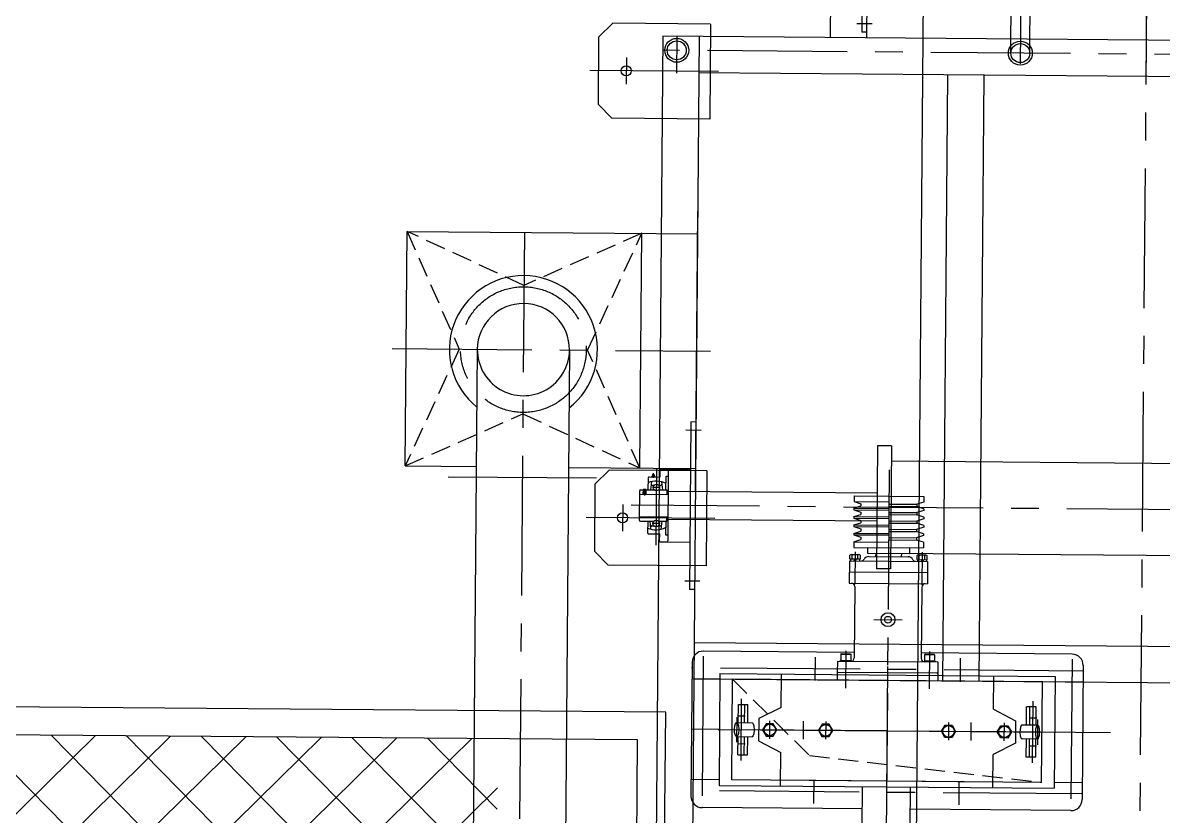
# Model space of a CAD drawing. Header units: millimetres. Extents: x 10462777 to 22643323, y 453826 to 1389191.
# Drawn here: x 11228202 to 11230243, y 606252 to 607672 of the extents above; entities that cross this region are included whole.
import ezdxf

# ---------------------------------------------------------------- set-up
doc = ezdxf.new("R2010")
doc.units = ezdxf.units.MM
doc.header["$LTSCALE"] = 200
doc.header["$MEASUREMENT"] = 0
doc.linetypes.add('CENTER', pattern=[2, 1.25, -0.25, 0.25, -0.25])
doc.linetypes.add('HIDDEN_KS1', pattern=[0.26, 0.18, -0.08])
doc.layers.get('0').update_dxf_attribs({"linetype": 'CONTINUOUS'})
for name, color, linetype in [('1', 1, 'CENTER'), ('2', 2, 'CONTINUOUS'), ('3', 3, 'HIDDEN_KS1'), ('4', 4, 'CONTINUOUS'), ('panel', 4, 'CONTINUOUS')]:
    doc.layers.add(name, color=color, linetype=linetype)

# ---------------------------------------------------------------- blocks, each defined once
blk = doc.blocks.new('shot mc')
at = {"color": 2}
blk.add_line((13134439.1, -239345.8), (13134357.8, -249258.9), dxfattribs=at)
for p, q in [((13134248.1, -242515), (13134272.7, -239515.1)), ((13134313.1, -242515.6), (13134336.7, -239640.7)), ((13133833.1, -242514.1), (13133858.3, -242489.3)), ((13134033.3, -242490.8), (13133858.3, -242489.3)), ((13134033.3, -242490.8), (13134031.9, -242660.8)), ((13133833.1, -242514.1), (13133832.1, -242634.1)), ((13133948.1, -242512.6), (13133915.3, -246512.4)), ((13136278, -242531.7), (13133948.1, -242512.6)), ((13134013.1, -242513.1), (13133980.3, -246513)), ((13136212.5, -242596.1), (13134012.6, -242578.1)), ((13134457.6, -242581.7), (13134448.7, -243666.7)), ((13134522.6, -242582.3), (13134513.7, -243667.2)), ((13133832.1, -242634.1), (13133856.9, -242659.3)), ((13134031.9, -242660.8), (13133856.9, -242659.3)), ((13134006.4, -243326.1), (13134010.5, -242826.1)), ((13133486.8, -243281.8), (13133490.2, -242861.8)), ((13133490.2, -242861.8), (13134010.2, -242866.1)), ((13133906.8, -243285.3), (13133910.2, -242865.3)), ((13133616, -243072.9), (13133605.8, -244314.8)), ((13133781, -243074.2), (13133770.8, -244316.2)), ((13133486.8, -243281.8), (13133614.3, -243282.9)), ((13133779.3, -243284.2), (13134006.8, -243286.1)), ((13133826.5, -243314.1), (13133851.7, -243289.3)), ((13134026.7, -243290.7), (13133851.7, -243289.3)), ((13134026.7, -243290.7), (13134025.3, -243460.7)), ((13133564.1, -243301.1), (13133829.1, -243303.2)), ((13133826.5, -243314.1), (13133825.5, -243434.1)), ((13133825.5, -243434.1), (13133850.3, -243459.3)), ((13134025.3, -243460.7), (13133850.3, -243459.3)), ((13135604.2, -243611.2), (13134004.2, -243598.1)), ((13135603.6, -243676.2), (13134003.7, -243663.1)), ((13134071.5, -243843.6), (13134073, -243663.6)), ((13134627.3, -243668.2), (13134073, -243663.6)), ((13134625.8, -243848.2), (13134627.3, -243668.2)), ((13133953.2, -243722.7), (13132253.2, -243708.7)), ((13133929.4, -246622.6), (13133953.2, -243722.7)), ((13133902.8, -243772.2), (13132302.8, -243759.1)), ((13133879.8, -246572.1), (13133902.8, -243772.2)), ((13134625.8, -243848.2), (13134071.5, -243843.6))]:
    blk.add_line(p, q)
at = {"color": 1}
for p, q in [((13133882.8, -242550.5), (13133882.4, -242598.5)), ((13134047.6, -242575.9), (13133817.6, -242574)), ((13133936.8, -243286.9), (13133935.6, -243423.4)), ((13133931.3, -243303.2), (13133931.3, -243294.6)), ((13133915.5, -243322.4), (13133915.4, -243334.4)), ((13133943.5, -243320.4), (13133929.5, -243320.3)), ((13133876.2, -243350.5), (13133875.8, -243398.5)), ((13133962.9, -243352.7), (13133894.5, -243352.2)), ((13134041, -243375.9), (13133811, -243374)), ((13133943, -243384.7), (13133929, -243384.6)), ((13134350.3, -243640.9), (13134348.4, -243870.9)), ((13134047.2, -243753.4), (13134651.5, -243758.4))]:
    blk.add_line(p, q, dxfattribs=at)
at = {"color": 3}
for p, q in [((13133942.7, -243289.6), (13133942.6, -243301.6)), ((13133944.8, -243287.6), (13133955.8, -243287.7)), ((13133957.7, -243289.7), (13133956.7, -243415.7)), ((13133921.6, -243303.4), (13133921.4, -243324.4)), ((13133923.6, -243301.4), (13133942.6, -243301.6)), ((13133927.5, -243310), (13133925.7, -243324.4)), ((13133928.4, -243301.4), (13133928.4, -243300.5)), ((13133928.6, -243300.3), (13133931.3, -243300.3)), ((13133929.8, -243300.5), (13133929.8, -243301.4)), ((13133930.5, -243296.5), (13133931.3, -243296.5)), ((13133932.1, -243296.5), (13133931.3, -243296.5)), ((13133933.9, -243300.4), (13133931.3, -243300.3)), ((13133932.7, -243300.6), (13133932.7, -243301.5)), ((13133934.1, -243301.5), (13133934.1, -243300.6)), ((13133945.7, -243310.3), (13133947.2, -243324.6)), ((13133953.7, -243324.6), (13133953.9, -243300.1)), ((13133953.9, -243300.1), (13133957.6, -243300.1)), ((13133906.2, -243326.3), (13133905.8, -243378.3)), ((13133906.2, -243332.3), (13133957.4, -243332.7)), ((13133908.3, -243324.3), (13133912.6, -243324.3)), ((13133912.6, -243323.7), (13133912.5, -243332.3)), ((13133918.4, -243323.8), (13133912.6, -243323.7)), ((13133913.2, -243323.7), (13133913.1, -243332.3)), ((13133917.8, -243332.4), (13133917.8, -243323.8)), ((13133918.4, -243332.4), (13133918.4, -243323.8)), ((13133918.4, -243324.4), (13133932.5, -243324.5)), ((13133928.4, -243316.1), (13133932.5, -243316.1)), ((13133940.4, -243324.5), (13133955.4, -243324.7)), ((13133940.5, -243316.2), (13133944.6, -243316.2)), ((13133955.4, -243324.7), (13133955.4, -243332.7)), ((13134290.1, -243357.4), (13134302.7, -243353.4)), ((13134290.3, -243335.3), (13134290.2, -243345.3)), ((13134290.2, -243345.3), (13134302.7, -243349.4)), ((13134290.2, -243345.3), (13134352.7, -243345.8)), ((13134290.3, -243335.3), (13134415.3, -243336.3)), ((13134302.7, -243349.4), (13134302.7, -243353.4)), ((13134352.7, -243349.9), (13134402.7, -243350.3)), ((13134352.7, -243353.9), (13134402.7, -243354.3)), ((13134415.2, -243346.3), (13134402.7, -243350.3)), ((13134402.7, -243350.3), (13134402.7, -243354.3)), ((13134415.1, -243358.4), (13134402.7, -243354.3)), ((13134415.3, -243336.3), (13134415.2, -243346.3)), ((13133905.9, -243372.3), (13133957.1, -243372.7)), ((13133955, -243380.7), (13133955.1, -243372.7)), ((13134290, -243372.4), (13134302.6, -243368.4)), ((13134290, -243372.4), (13134290, -243375.3)), ((13134290, -243372.4), (13134352.5, -243372.9)), ((13134290, -243375.3), (13134302.5, -243379.4)), ((13134290, -243375.3), (13134352.5, -243375.8)), ((13134290.1, -243357.4), (13134290.1, -243360.3)), ((13134290.1, -243357.4), (13134352.6, -243357.9)), ((13134290.1, -243360.3), (13134302.6, -243364.4)), ((13134290.1, -243360.3), (13134352.6, -243360.8)), ((13134302.6, -243364.4), (13134302.6, -243368.4)), ((13134352.6, -243364.9), (13134402.6, -243365.3)), ((13134352.6, -243368.9), (13134402.6, -243369.3)), ((13134415.1, -243361.3), (13134402.6, -243365.3)), ((13134402.6, -243365.3), (13134402.6, -243369.3)), ((13134415, -243373.4), (13134402.6, -243369.3)), ((13134415, -243373.4), (13134415, -243376.3)), ((13134415.1, -243358.4), (13134415.1, -243361.3)), ((13133907.8, -243380.3), (13133932, -243380.5)), ((13133921, -243380.4), (13133920.8, -243401.4)), ((13133926.8, -243394.8), (13133925.2, -243380.4)), ((13133927.8, -243388.8), (13133932, -243388.8)), ((13133939.9, -243388.9), (13133944, -243388.9)), ((13133940, -243380.5), (13133955, -243380.7)), ((13133945, -243394.8), (13133946.8, -243380.6)), ((13133953.2, -243380.6), (13133953, -243405.2)), ((13134289.9, -243387.4), (13134302.4, -243383.4)), ((13134289.9, -243387.4), (13134289.9, -243390.3)), ((13134289.9, -243387.4), (13134352.4, -243387.9)), ((13134289.9, -243390.3), (13134302.3, -243394.4)), ((13134289.9, -243390.3), (13134352.4, -243390.8)), ((13134302.3, -243394.4), (13134302.3, -243398.4)), ((13134302.5, -243379.4), (13134302.4, -243383.4)), ((13134352.3, -243394.9), (13134402.3, -243395.3)), ((13134352.4, -243383.9), (13134402.4, -243384.3)), ((13134352.5, -243379.9), (13134402.5, -243380.3)), ((13134414.9, -243391.3), (13134402.3, -243395.3)), ((13134402.3, -243395.3), (13134402.3, -243399.3)), ((13134402.5, -243380.3), (13134402.4, -243384.3)), ((13134414.9, -243388.4), (13134402.4, -243384.3)), ((13134415, -243376.3), (13134402.5, -243380.3)), ((13134414.9, -243388.4), (13134414.9, -243391.3)), ((13133922.8, -243403.4), (13133941.8, -243403.5)), ((13133941.8, -243403.5), (13133941.7, -243415.5)), ((13133953, -243405.2), (13133956.8, -243405.2)), ((13134289.7, -243417.4), (13134302.2, -243413.4)), ((13134289.8, -243402.4), (13134302.3, -243398.4)), ((13134289.8, -243402.4), (13134289.8, -243405.3)), ((13134289.8, -243402.4), (13134352.3, -243402.9)), ((13134289.8, -243405.3), (13134302.2, -243409.4)), ((13134289.8, -243405.3), (13134352.3, -243405.8)), ((13134302.2, -243409.4), (13134302.2, -243413.4)), ((13134352.2, -243409.9), (13134402.2, -243410.3)), ((13134352.2, -243413.9), (13134402.2, -243414.3)), ((13134352.3, -243398.9), (13134402.3, -243399.3)), ((13134414.7, -243406.3), (13134402.2, -243410.3)), ((13134402.2, -243410.3), (13134402.2, -243414.3)), ((13134414.7, -243418.4), (13134402.2, -243414.3)), ((13134414.8, -243403.4), (13134402.3, -243399.3)), ((13134414.8, -243403.4), (13134414.7, -243406.3)), ((13133943.7, -243417.6), (13133954.7, -243417.7)), ((13134289.7, -243417.4), (13134289.6, -243427.4)), ((13134289.6, -243427.4), (13134414.6, -243428.4)), ((13134289.7, -243417.4), (13134352.2, -243417.9)), ((13134414.7, -243418.4), (13134414.6, -243428.4)), ((13134281.9, -243451.3), (13134281.5, -243491.3)), ((13134281.9, -243451.3), (13134421.9, -243452.5)), ((13134282.6, -243448.3), (13134282.7, -243441.5)), ((13134301.2, -243448.5), (13134282.6, -243448.3)), ((13134284.7, -243440.4), (13134299.3, -243440.5)), ((13134287, -243448.4), (13134287.1, -243441.5)), ((13134292.4, -243448.4), (13134290, -243451.4)), ((13134294, -243448.4), (13134291.6, -243451.4)), ((13134296.8, -243448.5), (13134296.9, -243441.6)), ((13134301.2, -243441.6), (13134301.2, -243448.5)), ((13134316.9, -243443.8), (13134386.9, -243444.3)), ((13134329, -243437.7), (13134328.9, -243443.9)), ((13134375, -243438.1), (13134374.9, -243444.3)), ((13134402.7, -243442.5), (13134402.6, -243449.3)), ((13134402.6, -243449.3), (13134421.2, -243449.5)), ((13134419.3, -243441.5), (13134404.7, -243441.3)), ((13134407, -243449.4), (13134407.1, -243442.5)), ((13134409.8, -243449.4), (13134412.1, -243452.4)), ((13134411.3, -243449.4), (13134413.7, -243452.4)), ((13134416.8, -243449.4), (13134416.9, -243442.6)), ((13134421.2, -243449.5), (13134421.2, -243442.6)), ((13134421.9, -243452.5), (13134421.5, -243492.5)), ((13134281.7, -243471.3), (13134421.7, -243472.5)), ((13134281.5, -243491.3), (13134421.5, -243492.5)), ((13134291.5, -243497.4), (13134290.5, -243625.4)), ((13134411.5, -243498.4), (13134410.4, -243626.4)), ((13134290.5, -243615.4), (13134020.5, -243613.2)), ((13134680.5, -243618.6), (13134410.5, -243616.4)), ((13134000.4, -243633), (13133998.4, -243873)), ((13134260.4, -243631.2), (13134260.2, -243651.2)), ((13134260.4, -243631.2), (13134440.4, -243632.6)), ((13134274, -243629.7), (13134275.6, -243631.3)), ((13134275, -243629.7), (13134276.6, -243631.3)), ((13134425.8, -243630.9), (13134424.2, -243632.5)), ((13134426.8, -243631), (13134425.2, -243632.5)), ((13134440.4, -243632.6), (13134440.2, -243652.6)), ((13134700.4, -243638.8), (13134698.4, -243878.8)), ((13134050.2, -243653.4), (13134048.6, -243853.4)), ((13134050.2, -243653.4), (13134650.2, -243658.4)), ((13134159.7, -243713.9), (13134160.2, -243654.3)), ((13134260.2, -243652.2), (13134260.1, -243665.2)), ((13134440.2, -243652.6), (13134260.2, -243651.2)), ((13134261.2, -243651.2), (13134260.2, -243652.2)), ((13134439.2, -243652.6), (13134440.2, -243653.6)), ((13134440.2, -243653.6), (13134440.1, -243666.6)), ((13134539.7, -243717), (13134540.2, -243657.5)), ((13134650.2, -243658.4), (13134648.6, -243858.4)), ((13134050.1, -243663.4), (13134000.1, -243663)), ((13134540.1, -243667.5), (13134160.1, -243664.3)), ((13134700.1, -243668.8), (13134650.1, -243668.4)), ((13134083, -243741.2), (13134083.2, -243708.7)), ((13134083.2, -243708.7), (13134100.3, -243708.9)), ((13134094.4, -243741.3), (13134094.6, -243708.8)), ((13134100.1, -243741.4), (13134100.3, -243708.9)), ((13134159.7, -243713.9), (13134119.6, -243734)), ((13134539.7, -243717), (13134579.5, -243737.8)), ((13134598.9, -243745.4), (13134599.2, -243712.9)), ((13134616.3, -243713.1), (13134599.2, -243712.9)), ((13134604.6, -243745.5), (13134604.9, -243713)), ((13134616, -243745.6), (13134616.3, -243713.1)), ((13134080.2, -243741.2), (13134107.9, -243741.4)), ((13134119.6, -243734), (13134119.2, -243774)), ((13134579.5, -243737.8), (13134579.2, -243777.8)), ((13134618.8, -243745.6), (13134591.1, -243745.4)), ((13134080, -243766.2), (13134107.7, -243766.4)), ((13134082.5, -243798.7), (13134082.8, -243766.2)), ((13134093.9, -243798.8), (13134094.1, -243766.3)), ((13134099.6, -243798.9), (13134099.9, -243766.4)), ((13134119.2, -243774), (13134159.1, -243794.8)), ((13134579.2, -243777.8), (13134539, -243797.9)), ((13134618.6, -243770.6), (13134590.9, -243770.4)), ((13134598.4, -243802.9), (13134598.7, -243770.4)), ((13134604.1, -243803), (13134604.4, -243770.5)), ((13134615.5, -243803.1), (13134615.8, -243770.6)), ((13134082.5, -243798.7), (13134099.6, -243798.9)), ((13134158.6, -243854.3), (13134159.1, -243794.8)), ((13134538.6, -243857.5), (13134539, -243797.9)), ((13134615.5, -243803.1), (13134598.4, -243802.9)), ((13134048.7, -243843.4), (13133998.7, -243843)), ((13134538.6, -243847.5), (13134158.7, -243844.3)), ((13134048.6, -243853.4), (13134648.6, -243858.4)), ((13134305, -243929.4), (13134305.6, -243855.5)), ((13134391, -243930.1), (13134391.6, -243856.3)), ((13134698.6, -243848.8), (13134648.6, -243848.4)), ((13134305.2, -243895.5), (13134018.2, -243893.2)), ((13134678.2, -243898.6), (13134391.2, -243896.2))]:
    blk.add_line(p, q, dxfattribs=at)
at = {"color": 1, "linetype": 'CENTER'}
for p, q in [((13134353.2, -243288.5), (13134345.6, -244217.1)), ((13134292, -243435.3), (13134291.5, -243493.5)), ((13134412, -243436.3), (13134411.5, -243494.5)), ((13134325.5, -243556.7), (13134376.5, -243557.1)), ((13134275.6, -243612.7), (13134275, -243679.3)), ((13134425.5, -243613.9), (13134425, -243680.5)), ((13134020.5, -243622.2), (13134018.3, -243884.2)), ((13134220.5, -243623.8), (13134220.1, -243665.8)), ((13134480.5, -243626), (13134480.1, -243668)), ((13134680.4, -243627.6), (13134678.3, -243889.6)), ((13134701.3, -243648.8), (13133999.3, -243643)), ((13134088.1, -243808.8), (13134089, -243698.8)), ((13134609.8, -243813), (13134610.7, -243703)), ((13134080.3, -243731.2), (13134079.9, -243776.2)), ((13134082, -243728.7), (13134095.6, -243728.8)), ((13134139.3, -243770.2), (13134139.5, -243738.2)), ((13134199.5, -243738.7), (13134199.3, -243770.7)), ((13134239.5, -243739), (13134239.3, -243771)), ((13134459.5, -243740.8), (13134459.2, -243772.8)), ((13134499.5, -243741.1), (13134499.2, -243773.1)), ((13134559.2, -243773.6), (13134559.5, -243741.6)), ((13134617.2, -243733.1), (13134603.6, -243733)), ((13134618.8, -243735.6), (13134618.5, -243780.6)), ((13134749.4, -243759.2), (13133949.4, -243752.6)), ((13134081.6, -243778.7), (13134095.1, -243778.8)), ((13134616.8, -243783.1), (13134603.2, -243783)), ((13134218.3, -243885.8), (13134218.7, -243843.8)), ((13134699.5, -243868.8), (13133997.5, -243863)), ((13134478.3, -243888), (13134478.6, -243846))]:
    blk.add_line(p, q, dxfattribs=at)
at = {"color": 3, "linetype": 'Continuous'}
for p, q in [((13134314.6, -243427.6), (13134314.5, -243437.6)), ((13134389.6, -243428.2), (13134389.5, -243438.2)), ((13134283.9, -243448.4), (13134283.9, -243451.4)), ((13134299.9, -243448.5), (13134299.9, -243451.5)), ((13134314.5, -243437.6), (13134389.5, -243438.2)), ((13134403.9, -243449.3), (13134403.9, -243452.3)), ((13134419.9, -243449.5), (13134419.9, -243452.5)), ((13134267.5, -243617.6), (13134266.5, -243618.6)), ((13134266.5, -243618.6), (13134284.5, -243618.8)), ((13134267.5, -243617.6), (13134283.5, -243617.8)), ((13134283.5, -243617.8), (13134284.5, -243618.8)), ((13134417.5, -243618.9), (13134416.5, -243619.9)), ((13134434.5, -243620), (13134416.5, -243619.9)), ((13134433.5, -243619), (13134417.5, -243618.9)), ((13134433.5, -243619), (13134434.5, -243620)), ((13134265.5, -243629.6), (13134285.3, -243629.8)), ((13134435.3, -243631), (13134415.5, -243630.9))]:
    blk.add_line(p, q, dxfattribs=at)
at = {"color": 3}
for points in [[(13134080.2, -243741.2, -0.240546), (13134081.3, -243741.8, -0.08401), (13134082.8, -243744.9, -0.041959), (13134083.6, -243748.6, -0.0309), (13134083.9, -243753.7, -0.0309), (13134083.5, -243758.9, -0.041959), (13134082.7, -243762.6, -0.08401), (13134081.1, -243765.6, -0.240546), (13134080, -243766.2, -0.240546), (13134078.9, -243765.6, -0.08401), (13134077.4, -243762.5, -0.041959), (13134076.6, -243758.8, -0.0309), (13134076.4, -243753.7, -0.0309), (13134076.7, -243748.5, -0.041959), (13134077.5, -243744.8, -0.08401), (13134079.1, -243741.8, -0.240546)], [(13134618.8, -243745.6, 0.240546), (13134617.6, -243746.2, 0.08401), (13134616.1, -243749.2, 0.041959), (13134615.3, -243752.9, 0.0309), (13134614.9, -243758.1, 0.0309), (13134615.2, -243763.2, 0.041959), (13134615.9, -243766.9, 0.08401), (13134617.4, -243770, 0.240546), (13134618.6, -243770.6, 0.240546), (13134619.7, -243770, 0.08401), (13134621.2, -243767, 0.041959), (13134622, -243763.3, 0.0309), (13134622.4, -243758.1, 0.0309), (13134622.1, -243753, 0.041959), (13134621.4, -243749.3, 0.08401), (13134619.9, -243746.2, 0.240546)]]:
    blk.add_lwpolyline(points, format="xyb", close=True, dxfattribs=at)
for points in [[(13134107.9, -243741.4, -0.240546), (13134109, -243742, -0.08401), (13134110.5, -243745.1, -0.041959), (13134111.2, -243748.8, -0.0309), (13134111.5, -243754, -0.0309), (13134111.2, -243759.1, -0.041959), (13134110.3, -243762.8, -0.08401), (13134108.8, -243765.9, -0.240546), (13134107.7, -243766.4, -0.240546)], [(13134591.1, -243745.4, 0.240546), (13134590, -243745.9, 0.08401), (13134588.4, -243749, 0.041959), (13134587.6, -243752.7, 0.0309), (13134587.2, -243757.9, 0.0309), (13134587.5, -243763, 0.041959), (13134588.3, -243766.7, 0.08401), (13134589.8, -243769.8, 0.240546), (13134590.9, -243770.4, 0.240546)]]:
    blk.add_lwpolyline(points, format="xyb", dxfattribs=at)
for points in [[(13134145.6, -243765.2), (13134152.1, -243754.3), (13134145.8, -243743.2), (13134133.1, -243743.1), (13134126.7, -243754.1), (13134132.9, -243765.1)], [(13134245.6, -243766), (13134252.1, -243755.1), (13134245.8, -243744.1), (13134233.1, -243743.9), (13134226.7, -243754.9), (13134232.9, -243765.9)], [(13134452.9, -243767.7), (13134446.7, -243756.7), (13134453.1, -243745.8), (13134465.8, -243745.9), (13134472.1, -243756.9), (13134465.6, -243767.9)], [(13134552.9, -243768.6), (13134546.7, -243757.5), (13134553.1, -243746.6), (13134565.8, -243746.7), (13134572.1, -243757.7), (13134565.6, -243768.7)]]:
    blk.add_lwpolyline(points, close=True, dxfattribs=at)
for centre in [(13133882.6, -242574.5), (13133876, -243374.5)]:
    blk.add_circle(centre, 9)
for centre, radius in [((13133936.5, -243320.3), 5.77), ((13133936, -243384.7), 5.77), ((13134351, -243556.9), 12.4), ((13134351, -243556.9), 6), ((13134139.4, -243754.2), 10.3), ((13134239.4, -243755), 10.3), ((13134459.4, -243756.8), 10.3), ((13134559.4, -243757.6), 10.3)]:
    blk.add_circle(centre, radius, dxfattribs=at)
for radius, start, end in [(132.5, 308.0398, 231.0212), (82.5, 359.5305, 179.5305)]:
    blk.add_arc((13133698.5, -243073.5), radius, start, end)
for centre, radius, start, end in [((13133944.7, -243289.6), 2, 89.5305, 179.5305), ((13133955.7, -243289.7), 2, 359.5305, 89.5305), ((13133923.6, -243303.4), 2, 89.5305, 179.5305), ((13133935.9, -243350.5), 41.4, 64.3851, 110.2646), ((13133928.6, -243300.5), 0.22, 89.5305, 179.5305), ((13133919.8, -243295.3), 10.7, 331.9998, 353.5358), ((13133929.6, -243300.5), 0.22, 359.5305, 89.5305), ((13133930, -243300.5), 0.22, 89.5305, 179.5305), ((13133942.8, -243295.5), 10.7, 185.5252, 207.0612), ((13133932.5, -243300.6), 0.22, 359.5305, 89.5305), ((13133933, -243300.6), 0.22, 89.5305, 179.5305), ((13133933.9, -243300.6), 0.22, 359.5305, 89.5305), ((13133908.2, -243326.3), 2, 89.5305, 179.5305), ((13133928.4, -243314.6), 1.5, 172.8373, 269.5305), ((13133944.7, -243314.7), 1.5, 269.5305, 6.2237), ((13133907.8, -243378.3), 2, 179.5305, 269.5305), ((13133935.8, -243354.5), 41.4, 248.7963, 294.6758), ((13133927.8, -243390.3), 1.5, 89.5305, 186.2237), ((13133944, -243390.4), 1.5, 352.8373, 89.5305), ((13133922.8, -243401.4), 2, 179.5305, 269.5305), ((13133943.7, -243415.6), 2, 179.5305, 269.5305), ((13133954.7, -243415.7), 2, 269.5305, 359.5305), ((13134284.9, -243443), 2.67, 34.8454, 144.2155), ((13134291.9, -243451.6), 11.2, 63.6509, 115.4101), ((13134299, -243443.1), 2.67, 34.8454, 144.2155), ((13134303.7, -243446.5), 5, 269.5305, 331.0626), ((13134316.9, -243453.8), 10, 89.5305, 151.0626), ((13134386.9, -243454.3), 10, 27.9984, 89.5305), ((13134400.1, -243447.3), 5, 207.9984, 269.5305), ((13134404.9, -243444), 2.67, 34.8454, 144.2155), ((13134411.9, -243452.6), 11.2, 63.6509, 115.4101), ((13134419, -243444.1), 2.67, 34.8454, 144.2155), ((13134285.5, -243497.4), 6, 359.5305, 89.5305), ((13134417.5, -243498.5), 6, 89.5305, 179.5305), ((13134020.4, -243633.2), 20, 89.5305, 179.5305), ((13134680.4, -243638.6), 20, 359.5305, 89.5305), ((13134284.5, -243625.4), 6, 269.5305, 359.5305), ((13134416.4, -243626.4), 6, 179.5305, 269.5305), ((13134018.4, -243873.2), 20, 179.5305, 269.5305), ((13134678.4, -243878.6), 20, 269.5305, 359.5305)]:
    blk.add_arc(centre, radius, start, end, dxfattribs=at)
at = {"layer": '1'}
for p, q in [((13134840.7, -239149.2), (13134757.1, -249355.1)), ((13134819.4, -241742.2), (13134812.7, -242569.7)), ((13134589.8, -242312), (13134587.5, -242582.8)), ((13134322.6, -242490.6), (13134295.4, -242490.4)), ((13133973.1, -242512.8), (13133972.6, -242578.5)), ((13136277.8, -242556.7), (13133947.9, -242537.6)), ((13133700.2, -242863.6), (13133661.7, -247565.4)), ((13133463.5, -243071.6), (13134033.5, -243076.3)), ((13134016.6, -243218.2), (13133989.4, -243217.9)), ((13135721.2, -243367.1), (13133891.2, -243352.1)), ((13134014.4, -243488.1), (13133987.2, -243487.9))]:
    blk.add_line(p, q, dxfattribs=at)
at = {"layer": '1', "color": 3}
for p, q in [((13134265.5, -243629.6), (13134265.5, -243631.2)), ((13134285.3, -243629.8), (13134285.3, -243631.4)), ((13134415.5, -243630.9), (13134415.5, -243632.4)), ((13134435.3, -243631), (13134435.3, -243632.6))]:
    blk.add_line(p, q, dxfattribs=at)
at = {"layer": '1'}
blk.add_circle((13133698.5, -243073.5), 112.5, dxfattribs=at)
at = {"layer": '2'}
for p, q in [((13134306.6, -242205.5), (13134304.2, -242505.5)), ((13134313.2, -242505.6), (13134304.2, -242505.5)), ((13133998.4, -243203), (13133996, -243503)), ((13134007.4, -243203.1), (13133998.4, -243203)), ((13134332.1, -243245.7), (13134330.3, -243465.7)), ((13134357.1, -243245.9), (13134332.1, -243245.7)), ((13134357.1, -243245.9), (13134355.3, -243465.9)), ((13133955.8, -243287.7), (13133997.8, -243288)), ((13135256.9, -243280.8), (13134356.9, -243273.4)), ((13134331.4, -243330.7), (13133957.4, -243327.7)), ((13134331, -243380.7), (13133957, -243377.7)), ((13133954.7, -243417.7), (13133996.7, -243418)), ((13135255.5, -243445.8), (13134355.5, -243438.4)), ((13134355.3, -243465.9), (13134330.3, -243465.7)), ((13134005, -243503.1), (13133996, -243503))]:
    blk.add_line(p, q, dxfattribs=at)
at = {"layer": '2', "color": 3, "linetype": 'Continuous'}
for p, q in [((13134266.5, -243618.6), (13134266.4, -243629.6)), ((13134284.5, -243618.8), (13134284.4, -243629.8)), ((13134416.5, -243619.9), (13134416.4, -243630.9)), ((13134434.5, -243620), (13134434.4, -243631))]:
    blk.add_line(p, q, dxfattribs=at)
at = {"layer": '2'}
blk.add_arc((13133698.5, -243073.5), 82.5, 179.5305, 359.5305, dxfattribs=at)
at = {"layer": '3'}
for p, q in [((13133699.4, -242958.5), (13133490.2, -242861.8)), ((13133490.2, -242861.8), (13133583.5, -243072.6)), ((13133910.2, -242865.3), (13133699.4, -242958.5)), ((13133813.5, -243074.5), (13133910.2, -242865.3)), ((13133583.5, -243072.6), (13133486.8, -243281.8)), ((13133906.8, -243285.3), (13133813.5, -243074.5)), ((13133486.8, -243281.8), (13133697.6, -243188.5)), ((13133697.6, -243188.5), (13133906.8, -243285.3)), ((13134073, -243663.6), (13134210.4, -243799.8)), ((13134210.4, -243799.8), (13134625.8, -243848.2))]:
    blk.add_line(p, q, dxfattribs=at)
at = {"layer": '4'}
for p, q in [((13134570.9, -242542.7), (13134572.5, -242342.7)), ((13134604.9, -242543), (13134606.5, -242343))]:
    blk.add_line(p, q, dxfattribs=at)
at = {"layer": '4', "linetype": 'Continuous'}
for p, q in [((13133266, -244319), (13132718.5, -243762.5)), ((13133605.9, -243769.8), (13132292.2, -245062.2)), ((13133471.2, -243768.7), (13132293.3, -244927.5)), ((13133336.5, -243767.6), (13132294.4, -244792.8)), ((13133201.8, -243766.5), (13132295.5, -244658.1)), ((13133067.1, -243765.4), (13132296.6, -244523.4)), ((13132932.4, -243764.3), (13132297.7, -244388.7)), ((13133400.7, -244320.1), (13132853.2, -243763.6)), ((13133535.4, -244321.2), (13132987.9, -243764.7)), ((13133648.4, -244300.4), (13133122.6, -243765.8)), ((13133649.5, -244165.7), (13133257.3, -243767)), ((13133650.7, -244031), (13133392, -243768.1)), ((13133651.8, -243896.3), (13133526.7, -243769.2)), ((13133652.1, -243858), (13133131.9, -244369.8))]:
    blk.add_line(p, q, dxfattribs=at)
at = {"layer": '4'}
for centre, radius in [((13133972.9, -242537.8), 21.4), ((13133972.9, -242537.8), 17), ((13134587.9, -242542.8), 21.4), ((13134587.9, -242542.8), 17)]:
    blk.add_circle(centre, radius, dxfattribs=at)

msp = doc.modelspace()

# ---------------------------------------------------------------- block references
at = {"layer": 'panel'}
msp.add_blockref('shot mc', (-1904600.65073, 850160.17441), dxfattribs=at)

doc.saveas('drawing.dxf')
